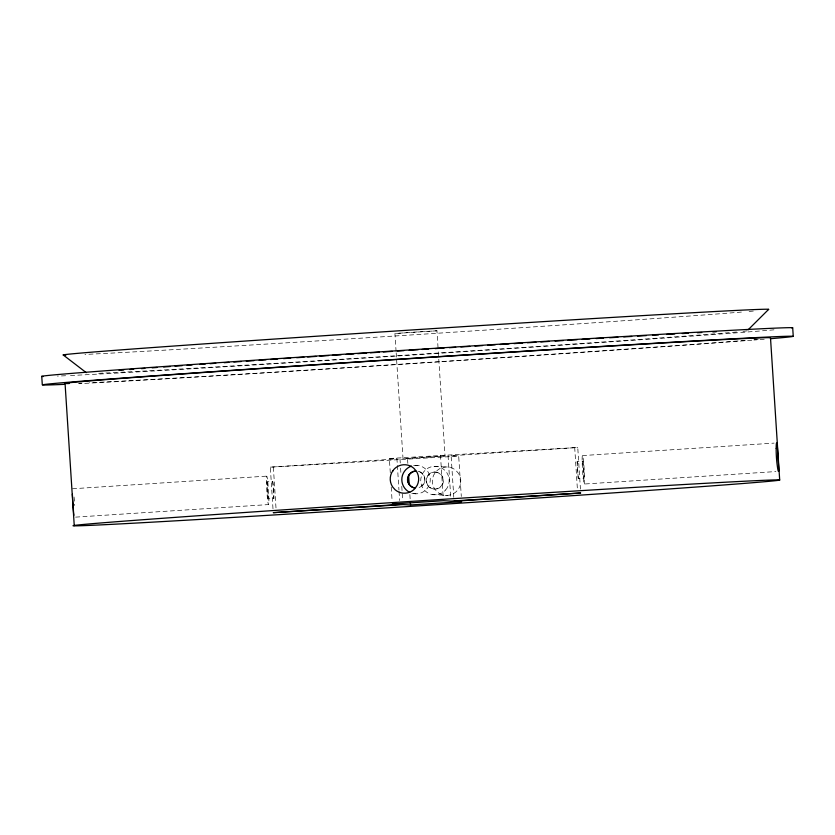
<?xml version="1.0" encoding="UTF-8"?>
<svg xmlns="http://www.w3.org/2000/svg" width="835" height="835" viewBox="0 0 835 835"><rect width="100%" height="100%" fill="white"/><g stroke="black" fill="none" stroke-linecap="round" stroke-linejoin="round"><path stroke-width="0.63" stroke-dasharray="4.17 3.13" d="M267.075 481.816L268.181 498.881L273.859 498.516L273.817 490.009L272.753 481.451L267.075 481.816L268.181 498.881M272.753 481.451L273.859 498.516M577.142 461.64L578.248 478.705L583.926 478.34L583.884 469.834L582.82 461.264L577.142 461.64L578.248 478.705M582.82 461.264L583.926 478.34M396.093 351.598L394.924 333.53L414.682 332.1L436.945 330.796L438.114 348.863M436.945 330.796L394.924 333.53M396.176 352.892L403.023 458.686L445.045 455.952L438.198 350.157M445.045 455.952L403.023 458.686M390.289 472.808L389.361 458.509L577.757 447.497L580.44 489.112M272.993 508.755L270.31 467.151L396.949 458.906L397.283 464.103M270.31 467.151L458.697 456.14L461.306 496.449M453.802 497.347L451.119 455.743L577.757 447.497M72.488 488.767L266.709 476.127M582.454 455.576L774.087 443.114M75.63 517.126L268.546 504.58A14.247 0.845 86.3 0 0 267.91 483.277A14.247 0.845 86.3 0 0 266.438 483.204A14.247 0.845 86.3 0 0 268.546 504.58M584.291 484.029A14.247 0.845 86.3 0 0 583.655 462.726A14.247 0.845 86.3 0 0 582.183 462.653A14.247 0.845 86.3 0 0 584.291 484.029L775.924 471.556M451.119 455.743L458.697 456.14M389.361 458.509L396.949 458.906M413.669 465.335L418.836 465.606M434.033 466.347L449.366 467.203M436.287 472.172A8.548 8.538 -87 0 1 441.026 486.2A8.548 8.538 -87 0 1 426.528 483.298A8.548 8.538 -87 0 1 436.287 472.172L436.621 472.192A8.548 8.538 -87 0 1 441.371 486.22A8.548 8.538 -87 0 1 426.862 483.319A8.548 8.538 -87 0 1 436.621 472.192M411.801 493.537L416.968 493.809M432.165 494.55L447.497 495.405A14.258 14.216 -88.4 0 0 457.256 490.594L459.323 487.494A14.237 14.153 -90 0 0 458.405 473.268L455.962 470.47A14.258 14.216 -88.4 0 0 445.66 466.963A14.258 14.237 -84.6 0 0 435.88 471.775L433.814 474.875A14.237 14.237 0 0 0 434.732 489.091L437.185 491.888A14.258 14.237 -84.6 0 0 447.497 495.405M574.689 447.341L577.382 488.945M448.051 455.576L450.743 497.19M440.473 455.179L443.249 498.088M407.584 459.459L407.835 463.362M409.86 494.57L410.194 499.768M400.007 459.062L400.257 462.966M400.591 468.164L400.925 473.372M401.771 486.377L402.616 499.372M397.366 465.408L398.963 490.114M399.046 491.408L399.631 500.52M391.218 487.118L392.137 501.417M273.369 467.308L276.061 508.922M764.234 339.219A376.261 2.63 -3.7 0 1 753.932 340.043M751.803 340.21A376.261 2.63 -3.7 0 1 412.208 363.601A376.261 2.63 -3.7 0 1 78.814 383.662M758.201 339.25A353.455 2.463 -3.7 0 1 754.036 339.615M745.331 340.346A353.455 2.463 -3.7 0 1 416.707 363.152A353.455 2.463 -3.7 0 1 89.428 382.743M81.987 383.077A353.455 2.463 -3.7 0 1 78.761 383.213M773.972 329.835A376.261 2.63 -3.7 0 1 430.829 353.831A376.261 2.63 -3.7 0 1 69.889 375.541M65.589 375.74A376.261 2.63 -3.7 0 1 57.448 376.094M753.295 311.069A353.455 2.463 -3.7 0 1 747.44 311.58M741.397 312.071A353.455 2.463 -3.7 0 1 408.398 335.127A353.455 2.463 -3.7 0 1 84.972 354.426M746.991 330.837A330.65 2.307 -3.7 0 1 742.962 331.38M736.574 332.006A330.65 2.307 -3.7 0 1 416.216 354.457A330.65 2.307 -3.7 0 1 97.382 373.329M418.064 471.211A8.548 8.538 -87 0 1 419.128 487.703M74.054 497.002A14.237 1.513 86.3 0 1 74.722 505.488M419.828 471.911A8.548 8.538 -87 0 1 418.784 487.682M415.131 465.356A14.247 14.226 -87 0 1 430.244 480.522A14.247 14.226 -87 0 1 413.262 493.558M445.639 489.978A14.247 14.226 -87 0 0 437.738 466.598A14.247 14.226 -87 0 0 421.477 485.145A14.247 14.226 -87 0 0 445.639 489.978"/><path stroke-width="1.25" d="M748.077 329.856L768.659 309.367M410.528 504.977L461.64 501.647L454.063 501.25L580.701 493.005L450.994 501.094L443.416 500.697L392.304 504.016L399.892 504.413L273.254 512.659L402.95 504.58L410.528 504.977L410.361 502.378M63.22 354.969L86.255 372.64M73.125 506.615L73.616 513.003A14.258 0.626 86.3 0 0 73.897 515.279M73.042 505.384L72.363 494.226M792.697 327.811L793.25 336.338M770.496 337.81L779.692 480.031A353.455 2.463 -3.7 0 1 249.686 516.437A353.455 2.463 -3.7 0 1 251.544 512.032A353.455 2.463 -3.7 0 1 779.692 480.031M408.597 475.063L409.181 484.164M65.057 383.411L74.252 525.633M41.75 376.345L42.303 384.883M64.118 384.361A376.261 2.63 -3.7 0 1 418.919 357.902A376.261 2.63 -3.7 0 1 770.663 338.686M69.232 383.526A353.455 2.463 -3.7 0 1 396.698 359.509A353.455 2.463 -3.7 0 1 770.288 337.904M43.305 376.502A376.261 2.63 -3.7 0 1 412.469 349.75A376.261 2.63 -3.7 0 1 791.883 328.019M65.861 355.105A353.455 2.463 -3.7 0 1 405.925 330.347A353.455 2.463 -3.7 0 1 767.887 309.566M119.092 370.364A330.65 2.307 -3.7 0 1 123.684 369.999M129.822 369.529A330.65 2.307 -3.7 0 1 133.725 369.227M141.418 368.642A330.65 2.307 -3.7 0 1 144.883 368.381M152.095 367.849A330.65 2.307 -3.7 0 1 157.116 367.473M163.618 366.993A330.65 2.307 -3.7 0 1 170.382 366.502M175.016 366.168A330.65 2.307 -3.7 0 1 182.176 365.657M187.082 365.302A330.65 2.307 -3.7 0 1 192.081 364.947M199.763 364.404A330.65 2.307 -3.7 0 1 205.389 363.997M209.971 363.684A330.65 2.307 -3.7 0 1 215.785 363.267M224.093 362.693A330.65 2.307 -3.7 0 1 228.926 362.359M233.821 362.014A330.65 2.307 -3.7 0 1 241.273 361.503M246.304 361.148A330.65 2.307 -3.7 0 1 253.965 360.626M259.142 360.271A330.65 2.307 -3.7 0 1 266.01 359.802M270.634 359.488A330.65 2.307 -3.7 0 1 277.637 359.008M283.535 358.612A330.65 2.307 -3.7 0 1 290.684 358.121M296.686 357.714A330.65 2.307 -3.7 0 1 303.961 357.234M307.614 356.983A330.65 2.307 -3.7 0 1 316.214 356.409M319.92 356.159A330.65 2.307 -3.7 0 1 328.625 355.574M332.372 355.334A330.65 2.307 -3.7 0 1 341.171 354.75M346.222 354.405A330.65 2.307 -3.7 0 1 353.831 353.904M357.651 353.654A330.65 2.307 -3.7 0 1 366.596 353.069M370.437 352.808A330.65 2.307 -3.7 0 1 379.434 352.224M383.296 351.973A330.65 2.307 -3.7 0 1 392.335 351.378M397.502 351.044A330.65 2.307 -3.7 0 1 403.973 350.627M409.16 350.283A330.65 2.307 -3.7 0 1 418.231 349.698M422.113 349.447A330.65 2.307 -3.7 0 1 428.595 349.03M435.066 348.613A330.65 2.307 -3.7 0 1 444.116 348.038M449.272 347.704A330.65 2.307 -3.7 0 1 455.712 347.287M460.857 346.963A330.65 2.307 -3.7 0 1 469.834 346.389M474.938 346.066A330.65 2.307 -3.7 0 1 482.578 345.586M487.65 345.262A330.65 2.307 -3.7 0 1 495.228 344.782M500.248 344.469A330.65 2.307 -3.7 0 1 508.995 343.926M513.963 343.613A330.65 2.307 -3.7 0 1 522.606 343.07M527.501 342.767A330.65 2.307 -3.7 0 1 536.007 342.235M540.829 341.943A330.65 2.307 -3.7 0 1 549.19 341.421M555.098 341.056A330.65 2.307 -3.7 0 1 563.291 340.555M567.915 340.273A330.65 2.307 -3.7 0 1 577.068 339.72M582.225 339.407A330.65 2.307 -3.7 0 1 589.854 338.947M596.117 338.561A330.65 2.307 -3.7 0 1 603.517 338.123M609.581 337.757A330.65 2.307 -3.7 0 1 617.91 337.267M623.735 336.923A330.65 2.307 -3.7 0 1 631.719 336.453M637.47 336.108A330.65 2.307 -3.7 0 1 646.332 335.597M652.469 335.242A330.65 2.307 -3.7 0 1 658.439 334.898M666.528 334.438A330.65 2.307 -3.7 0 1 674.722 333.979M682.31 333.562A330.65 2.307 -3.7 0 1 688.353 333.228M697.455 332.737A330.65 2.307 -3.7 0 1 701.744 332.507M712.84 331.933A330.65 2.307 -3.7 0 1 716.211 331.766M414.724 487.984A8.548 8.538 -87 0 1 415.84 471.065M414.379 487.964A8.548 8.538 -87 0 1 415.496 471.044M409.745 492.358A14.247 14.226 -87 0 1 411.488 466.087M776.195 448.416L776.164 450.023A14.237 1.513 86.3 0 0 777.082 464.25L777.479 467.193A14.258 1.065 86.3 0 0 778.512 471.389A14.258 0.626 86.3 0 0 778.69 467.266L777.385 447.142A14.258 0.626 86.3 0 0 776.675 442.936A14.258 1.065 86.3 0 0 776.185 447.08L776.195 448.416M392.815 470.971L391.688 472.662A14.237 14.153 -90 0 0 392.607 486.889L395.049 489.686A14.258 14.216 -88.4 0 0 405.34 493.193A14.258 14.237 -84.6 0 0 415.12 488.381L417.197 485.281A14.237 14.237 0 0 0 416.268 471.065L413.826 468.268A14.258 14.237 -84.6 0 0 403.503 464.751A14.258 14.216 -88.4 0 0 393.744 469.562L392.815 470.971"/></g></svg>
